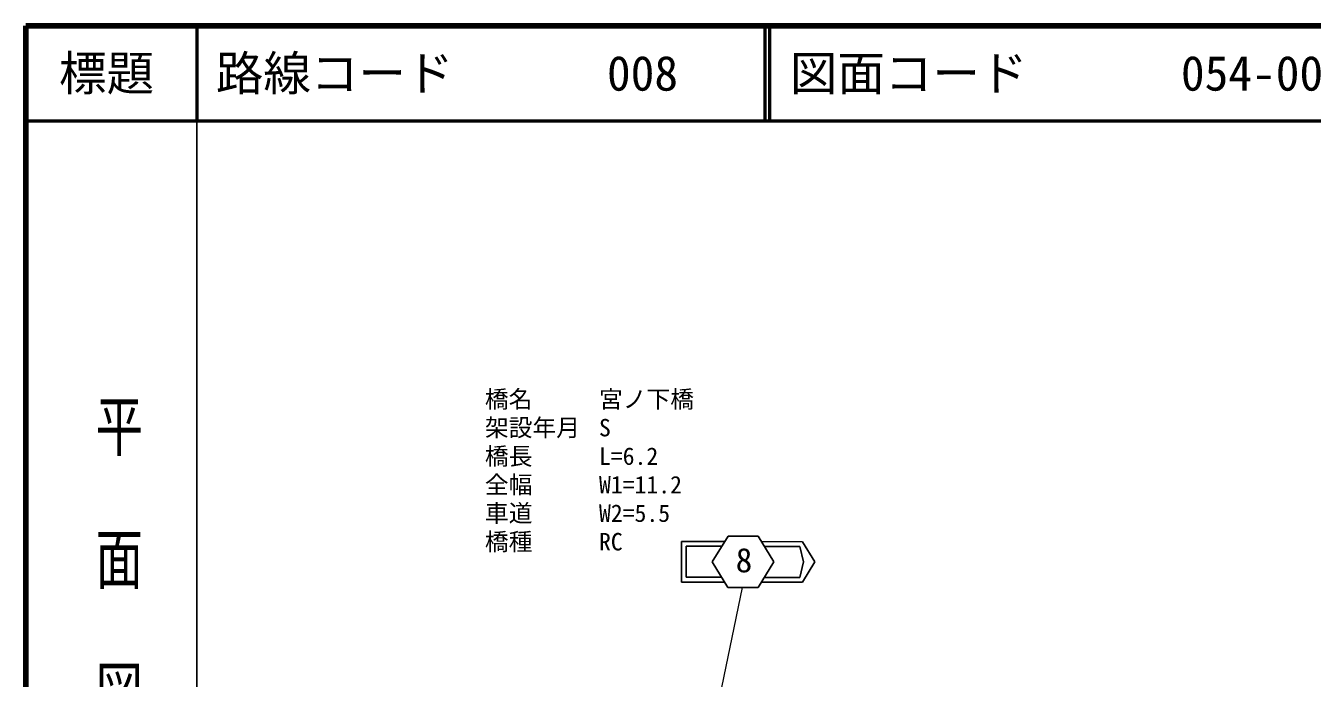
# Model space of a CAD drawing. Units: millimetres, scale not verified. Extents: x 40000 to 680000, y 20000 to 380000.
# Drawn here: x 40000 to 175339, y 311329 to 380000 of the extents above; entities that cross this region are included whole.
import ezdxf
from ezdxf.enums import TextEntityAlignment as Align

# ---------------------------------------------------------------- set-up
doc = ezdxf.new("R2010")
doc.units = ezdxf.units.MM
doc.header["$LTSCALE"] = 1000
for name, color, linetype, lineweight in [('M-STR-HTXT', 7, 'Continuous', 13), ('M-STR-STRC', 7, 'Continuous', 25), ('M-TTL', 2, 'Continuous', 140), ('M-TTL-BAND', 7, 'Continuous', 25), ('M-TTL-LINE', 7, 'Continuous', 50)]:
    doc.layers.add(name, color=color, linetype=linetype, lineweight=lineweight)
doc.layers.add('M-TTL-TXT', color=7, linetype='Continuous')
doc.styles.add('@ＭＳ ゴシック', font='')
doc.styles.add('ＭＳ ゴシック', font='')
doc.styles.get('@ＭＳ ゴシック').set_extended_font_data('@MS Gothic')
doc.styles.get('ＭＳ ゴシック').set_extended_font_data('MS Gothic')

msp = doc.modelspace()

# ---------------------------------------------------------------- linework, layer by layer
at = {"layer": 'M-STR-HTXT'}
msp.add_line((107350, 281685), (115386, 320882), dxfattribs=at)
at = {"layer": 'M-STR-STRC'}
for p, q in [((113880, 326284), (112218, 323587)), ((113880, 326284), (117043, 326280)), ((118698, 323577), (117043, 326280)), ((108987, 325722), (108981, 321461)), ((108987, 325722), (113529, 325715)), ((109486, 325221), (109482, 321960)), ((113222, 325216), (109486, 325221)), ((121717, 325704), (117392, 325710)), ((117699, 325209), (121434, 325204)), ((121434, 325204), (121833, 323573)), ((121717, 325704), (123002, 323571)), ((112218, 323587), (113872, 320884)), ((117036, 320880), (118698, 323577)), ((121833, 323573), (121429, 321943)), ((123002, 323571), (121710, 321443)), ((113523, 321454), (108981, 321461)), ((109482, 321960), (113217, 321955)), ((113872, 320884), (117036, 320880)), ((117386, 321449), (121710, 321443)), ((121429, 321943), (117694, 321948))]:
    msp.add_line(p, q, dxfattribs=at)
at = {"layer": 'M-TTL'}
for p, q in [((40000, 380000), (40000, 20000)), ((680000, 380000), (40000, 380000))]:
    msp.add_line(p, q, dxfattribs=at)
at = {"layer": 'M-TTL-BAND'}
msp.add_line((58000, 370000), (58000, 20000), dxfattribs=at)
at = {"layer": 'M-TTL-LINE'}
for p, q in [((58000, 380000), (58000, 370000)), ((117750, 380000), (117750, 370000)), ((118250, 380000), (118250, 370000)), ((40000, 370000), (680000, 370000))]:
    msp.add_line(p, q, dxfattribs=at)

# ---------------------------------------------------------------- texts
at = {"layer": 'M-STR-HTXT', "style": 'ＭＳ ゴシック'}
for s, p in [('橋名', (88303, 339237)), ('宮ノ下橋', (100303, 339237)), ('架設年月', (88303, 336237)), ('S', (100303, 336237)), ('橋長', (88303, 333237)), ('L=6.2', (100303, 333237)), ('全幅', (88303, 330237)), ('W1=11.2', (100303, 330237)), ('車道', (88303, 327237)), ('W2=5.5', (100303, 327237)), ('橋種', (88303, 324237)), ('RC', (100303, 324237))]:
    msp.add_text(s, height=1833, dxfattribs=at).set_placement(p, align=Align.BOTTOM_LEFT)
at = {"layer": 'M-STR-STRC', "style": 'ＭＳ ゴシック'}
msp.add_text('8', height=2566, rotation=359.918, dxfattribs=at).set_placement((114682, 321711), align=Align.BOTTOM_LEFT)
at = {"layer": 'M-TTL-BAND', "style": '@ＭＳ ゴシック', "width": 1.4}
msp.add_text('平  面  図', height=3666, rotation=270, dxfattribs=at).set_placement((49777, 306475), align=Align.MIDDLE_RIGHT)
at = {"layer": 'M-TTL-TXT', "style": 'ＭＳ ゴシック'}
msp.add_text('標題', height=3666, dxfattribs=at).set_placement((48500, 375000), align=Align.MIDDLE_CENTER)
for s, p in [('路線コード', (60000, 375000)), ('008', (101142, 375000)), ('図面コード', (120380, 375000)), ('054-00', (161521, 375000))]:
    msp.add_text(s, height=3666, dxfattribs=at).set_placement(p, align=Align.MIDDLE_LEFT)

doc.saveas('drawing.dxf')
